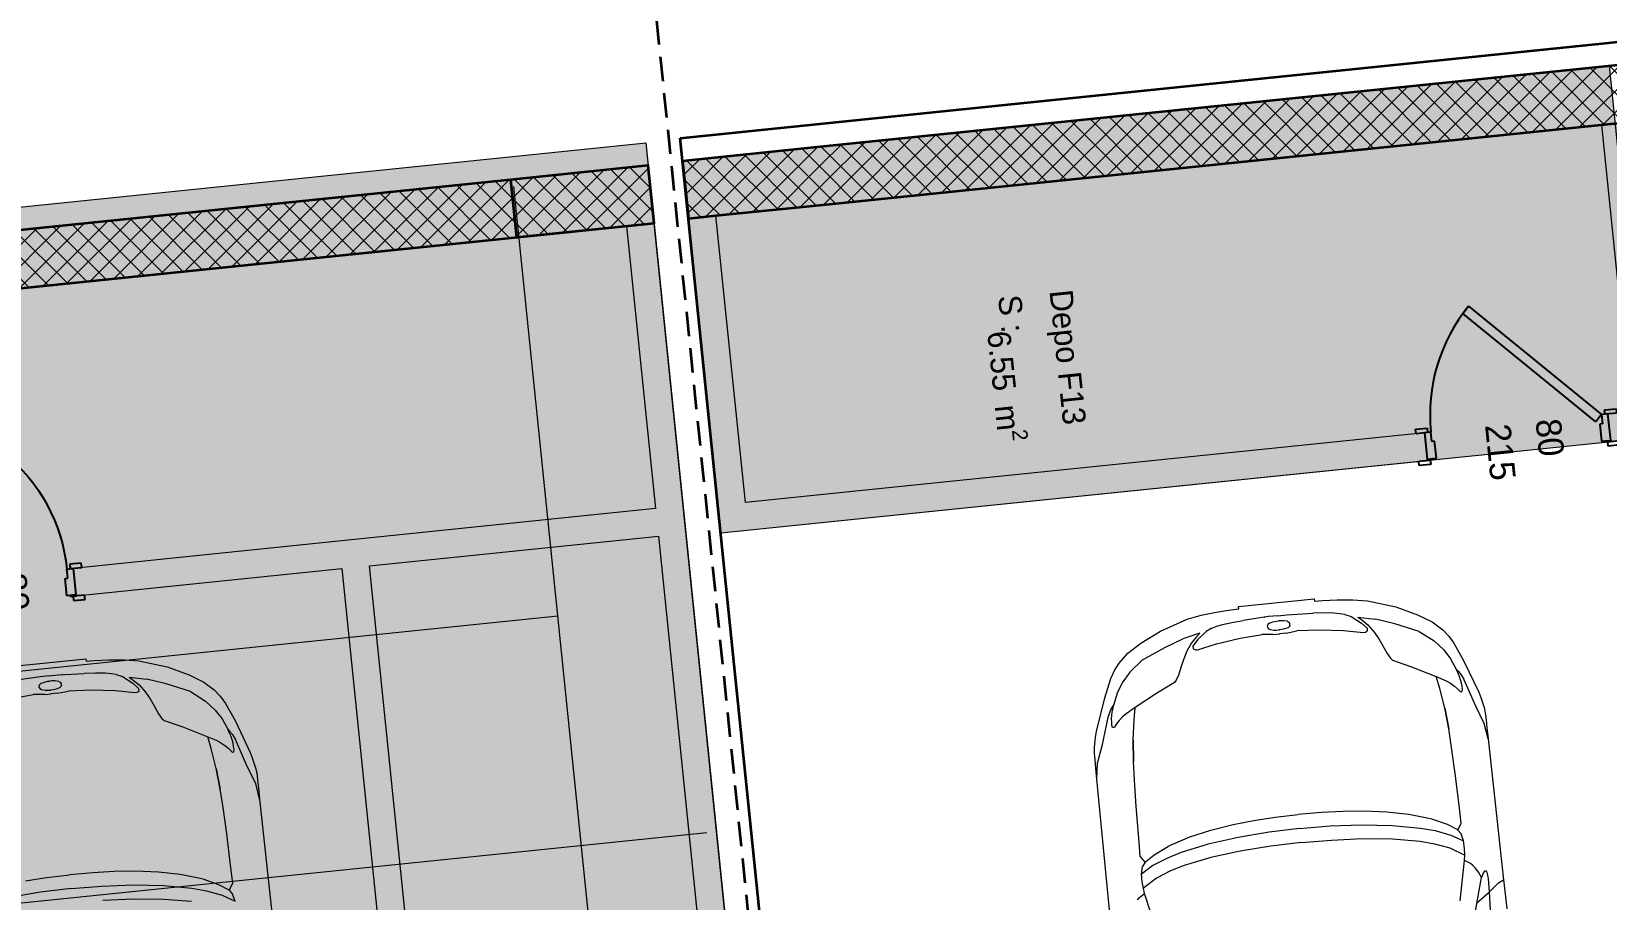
# Model space of a CAD drawing. Header units: millimetres. Extents: x 635850 to 824661, y -5878409 to -5774454.
# Drawn here: x 700891 to 707722, y -5793516 to -5789754 of the extents above; entities that cross this region are included whole.
import ezdxf
from ezdxf.enums import TextEntityAlignment as Align

# ---------------------------------------------------------------- set-up
doc = ezdxf.new("R2010")
doc.units = ezdxf.units.MM
doc.header["$MEASUREMENT"] = 0
doc.linetypes.add('Hidden Line', pattern=[158.75, 105.833333, -52.916667])
for name, color, linetype, lineweight, true_color in [('0_Pen_No__102', 7, 'Continuous', 13, 0xcccccc), ('0_Pen_No__62', 7, 'Continuous', 20, 0xaaaaaa), ('A - Ndertesa 1 - Veturat_Pen_No__102', 7, 'Continuous', 13, 0xcccccc), ('A - Ndertesa 2 - 2D Drafting_Pen_No__102', 7, 'Continuous', 13, 0xcccccc), ('A - Ndertesa 3 - Veturat_Pen_No__102', 7, 'Continuous', 13, 0xcccccc), ('A - Ndertesa 3 -Muret_Pen_No__102', 7, 'Continuous', 13, 0xcccccc), ('A - Ndertesa 3 -Muret_Pen_No__82', 7, 'Continuous', 20, 0xaaaaaa), ('A - Ndertesa 4 - Veturat_Pen_No__102', 7, 'Continuous', 13, 0xcccccc), ('A - Ndertesa 6 - Muret_Pen_No__102', 7, 'Continuous', 13, 0xcccccc), ('A - Ndertesa 6 - Muret_Pen_No__82', 7, 'Continuous', 20, 0xaaaaaa), ('A - Ndertesa 6 - Zonat Bodrum_Pen_No__94', 7, 'Continuous', 13, 0xe4ad2c), ('A - Ndertesa 6 -Veturat_Pen_No__102', 7, 'Continuous', 13, 0xcccccc), ('ARCHICAD Door Markers_Pen_No__112', 7, 'Continuous', 13, 0xd5aaaa)]:
    doc.layers.add(name, color=color, linetype=linetype, lineweight=lineweight, true_color=true_color)
for name, color, linetype in [('A - Ndertesa 3 -Muret', 7, 'Continuous'), ('A - Ndertesa 6 - Muret', 7, 'Continuous'), ('A - Ndertesa 6 - Pllaka meskatit', 7, 'Continuous'), ('A - Ndertesa 6 - Zonat Bodrum', 7, 'Continuous'), ('A - Ndertesa 6- Shtyllat', 7, 'Continuous'), ('A-Ndertesa 3-Shyllat ndihmese', 7, 'Continuous'), ('ARCHICAD Door Markers', 7, 'Continuous'), ('ARCHICAD Doors', 7, 'Continuous')]:
    doc.layers.add(name, color=color, linetype=linetype)
for name, color, linetype, lineweight in [('A - Ndertesa 3 -Muret_Pen_No__101', 252, 'Continuous', 13), ('A - Ndertesa 3 -Muret_Pen_No__22', 8, 'Continuous', 35), ('A - Ndertesa 6 - Muret_Pen_No__101', 252, 'Continuous', 13), ('A - Ndertesa 6 - Muret_Pen_No__22', 8, 'Continuous', 35), ('A - Ndertesa 6 - Pllaka meskatit_Pen_No__22', 8, 'Continuous', 35), ('A - Ndertesa 6- Shtyllat_Pen_No__101', 252, 'Continuous', 13), ('A - Ndertesa 6- Shtyllat_Pen_No__22', 8, 'Continuous', 35), ('A-Ndertesa 3-Fill Bodrumi_Pen_No__121', 255, 'Continuous', 0), ('A-Ndertesa 3-Fill Bodrumi_Pen_No__2', 8, 'Continuous', 15), ('A-Ndertesa 3-Shyllat ndihmese_Pen_No__101', 252, 'Continuous', 13), ('A-Ndertesa 3-Shyllat ndihmese_Pen_No__22', 8, 'Continuous', 35), ('ARCHICAD Doors_Pen_No__101', 252, 'Continuous', 13), ('ARCHICAD Doors_Pen_No__42', 8, 'Continuous', 25), ('ARCHICAD Zone Stamps_Pen_No__101', 252, 'Continuous', 13), ('Drawing & Figure_Pen_No__6', 5, 'Continuous', 35)]:
    doc.layers.add(name, color=color, linetype=linetype, lineweight=lineweight)
doc.styles.add('GENERATED_STYLE_1', font='GOTHIC.TTF')
pattern_1 = [(45, (664183.82, -5827429.525), (-45.96194, 45.96194), []), (135, (664183.82, -5827429.525), (45.96194, 45.96194), [])]

# ---------------------------------------------------------------- blocks, each defined once
blk = doc.blocks.new('Wall_8', base_point=(704153.7, -5796068))
at = {"layer": 'A - Ndertesa 3 -Muret_Pen_No__102', "linetype": 'Continuous', "lineweight": 0, "true_color": 0xcccccc}
blk.add_hatch(color=254, dxfattribs=at).paths.add_polyline_path([(704153.7, -5796068), (703591.1, -5790584.7), (703471.8, -5790597), (704034.3, -5796080.3)])
at = {"layer": 'A - Ndertesa 3 -Muret_Pen_No__101', "color": 252, "linetype": 'Continuous', "lineweight": 13, "flags": 128}
for points in [[(703591.1, -5790584.7), (703471.8, -5790597)], [(703471.8, -5790597), (703597.4, -5791821.3)], [(704153.7, -5796068), (703591.1, -5790584.7)], [(703609.6, -5791940.7), (704034.3, -5796080.3)]]:
    blk.add_lwpolyline(points, dxfattribs=at)
blk = doc.blocks.new('Depo F13__1', base_point=(705239.3, -5791190.9))
at = {"layer": 'A - Ndertesa 6 - Zonat Bodrum_Pen_No__94', "linetype": 'Continuous', "lineweight": 0, "true_color": 0xffffff}
blk.add_hatch(color=7, dxfattribs=at).paths.add_polyline_path([(703714.5, -5790315.4), (703880, -5791926.9), (707899.4, -5791514.2), (707734, -5789902.7)])
at = {"layer": 'ARCHICAD Zone Stamps_Pen_No__101', "color": 252, "lineweight": 13, "insert": (705164.2, -5791043.5), "char_height": 100, "attachment_point": 1, "rotation": 275.86225, "style": 'GENERATED_STYLE_1'}
blk.add_mtext('\\A1;{\\pql;\\pt0,5050;\\fCentury Gothic|b0|i0|c0|p34;6.55\\fCentury Gothic|b0|i0|c0|p34;\\A1{\\H.66x;\\S^  ;}\\fCentury Gothic|b0|i0|c0|p34; m\\fCentury Gothic|b0|i0|c0|p34;\\A1{\\H.66x;\\S2^  ;}}', dxfattribs=at)
at = {"layer": 'ARCHICAD Zone Stamps_Pen_No__101', "color": 252, "lineweight": 13, "style": 'GENERATED_STYLE_1'}
for tag, p in [('calculatedAreaCode', (705182.1, -5790890.6)), ('ROOM_NAME', (705405.2, -5790867.7)), ('DUMMY_849', (705475, -5791510))]:
    blk.add_attdef(tag, text='', height=100, rotation=275.86225, dxfattribs=at).set_placement(p, align=Align.TOP_LEFT)
blk = doc.blocks.new('Slab_3', base_point=(703704.3, -5790215.9))
at = {"layer": 'A - Ndertesa 6 - Pllaka meskatit_Pen_No__22', "color": 8, "linetype": 'Continuous', "lineweight": 35, "flags": 128}
blk.add_lwpolyline([(703704.3, -5790215.9), (739063.3, -5786585.5), (739063.1, -5784103.9), (741098.5, -5781712.3), (750316.6, -5780623.6), (750320.1, -5821668.9), (726661.7, -5822732.9), (707158.2, -5823855.1)], close=True, dxfattribs=at)
blk = doc.blocks.new('Door 25_4')
at = {"layer": 'ARCHICAD Doors_Pen_No__101', "color": 252, "linetype": 'Continuous', "lineweight": 13}
for p, q in [((-400, 0), (-437, 0)), ((-400, 0), (-437, 0)), ((-400, 0), (-400, -115)), ((-400, 0), (-400, -115)), ((400, 0), (400, -115)), ((400, 0), (400, -115)), ((400, 0), (437, 0)), ((400, 0), (437, 0)), ((-400, -120), (-437, -120)), ((-400, -120), (-437, -120)), ((-400, -115), (-400, -120)), ((-400, -115), (-400, -120)), ((400, -115), (400, -120)), ((400, -115), (400, -120)), ((400, -120), (437, -120)), ((400, -120), (437, -120))]:
    blk.add_line(p, q, dxfattribs=at)
at = {"layer": 'ARCHICAD Doors_Pen_No__42', "color": 8, "linetype": 'Continuous', "lineweight": 25}
for p, q in [((-182.4, 497.8), (-154.1, 526.1)), ((343.7, -28.3), (-182.4, 497.8)), ((-154.1, 526.1), (372, 0)), ((-437, 0), (-437, 19)), ((-437, 19), (-387, 19)), ((-387, 0), (-437, 0)), ((-372, 0), (-400, 0)), ((-400, 0), (-400, -115)), ((-387, 19), (-387, 0)), ((-372, -40), (-372, 0)), ((372, 0), (343.7, -28.3)), ((400, 0), (372, 0)), ((372, 0), (372, -40)), ((387, 19), (437, 19)), ((387, 0), (387, 19)), ((437, 0), (387, 0)), ((400, -115), (400, 0)), ((437, 19), (437, 0)), ((-360, -40), (-372, -40)), ((-360, -115), (-360, -40)), ((372, -40), (360, -40)), ((360, -40), (360, -115)), ((-437, -139), (-437, -120)), ((-437, -120), (-387, -120)), ((-400, -120), (-400, -115)), ((-400, -115), (-375, -115)), ((-400, -115), (-360, -115)), ((-375, -120), (-400, -120)), ((-387, -120), (-387, -139)), ((-375, -115), (-375, -120)), ((360, -115), (400, -115)), ((375, -120), (375, -115)), ((375, -115), (400, -115)), ((400, -120), (375, -120)), ((387, -120), (437, -120)), ((387, -139), (387, -120)), ((400, -115), (400, -120)), ((437, -120), (437, -139)), ((-387, -139), (-437, -139)), ((437, -139), (387, -139))]:
    blk.add_line(p, q, dxfattribs=at)
blk.add_arc((372, 0), 744, 135, 180, dxfattribs=at)
blk = doc.blocks.new('D Marker 25_13')
at = {"layer": 'ARCHICAD Door Markers_Pen_No__112', "color": 9, "lineweight": 13, "true_color": 0xd5aaaa, "char_height": 110, "attachment_point": 7, "rotation": 90, "style": 'GENERATED_STYLE_1'}
for s, insert in [('\\A1;{\\pql;\\pt0;\\fCentury Gothic|b0|i0|c0|p34;215\\fCentury Gothic|b0|i0|c0|p34;\\A1{\\H.66x;\\S^  ;}\\fCentury Gothic|b0|i0|c0|p34;\\fCentury Gothic|b0|i0|c0|p34;}', (167.8, -125.9)), ('\\A1;{\\pql;\\pt0;\\fCentury Gothic|b0|i0|c0|p34;80\\fCentury Gothic|b0|i0|c0|p34;\\A1{\\H.66x;\\S^  ;}\\fCentury Gothic|b0|i0|c0|p34;\\fCentury Gothic|b0|i0|c0|p34;}', (-52.2, -125.9))]:
    blk.add_mtext(s, dxfattribs=dict(at, insert=insert))
blk = doc.blocks.new('Wall_93', base_point=(703729, -5791928.5))
at = {"layer": 'A - Ndertesa 3 -Muret_Pen_No__102', "linetype": 'Continuous', "lineweight": 0, "true_color": 0xcccccc}
blk.add_hatch(color=254, dxfattribs=at).paths.add_polyline_path([(701072.1, -5792080.4), (701084.3, -5792199.8), (703609.6, -5791940.7), (703597.4, -5791821.3)])
at = {"layer": 'A - Ndertesa 3 -Muret_Pen_No__101', "color": 252, "linetype": 'Continuous', "lineweight": 13}
for p, q in [((701072.1, -5792080.4), (701108.9, -5792076.6)), ((701072.1, -5792080.4), (701083.8, -5792194.8)), ((701083.8, -5792194.8), (701084.3, -5792199.8)), ((701084.3, -5792199.8), (701121.1, -5792196))]:
    blk.add_line(p, q, dxfattribs=at)
at = {"layer": 'A - Ndertesa 3 -Muret_Pen_No__101', "color": 252, "linetype": 'Continuous', "lineweight": 13, "flags": 128}
for points in [[(703597.4, -5791821.3), (701072.1, -5792080.4)], [(702356.2, -5792069.3), (703609.6, -5791940.7)], [(701084.3, -5792199.8), (702236.8, -5792081.5)]]:
    blk.add_lwpolyline(points, dxfattribs=at)
at = {"layer": 'ARCHICAD Door Markers', "color": 161, "lineweight": 25, "true_color": 0x40a5ff, "rotation": 185.8572970547421}
blk.add_blockref('D Marker 25_13', (700686.4, -5792240.6), dxfattribs=at)
at = {"layer": 'ARCHICAD Doors', "color": 7, "linetype": 'Continuous', "lineweight": 13, "xscale": -1, "zscale": 1000, "rotation": 5.857297054742189}
blk.add_blockref('Door 25_4', (700674.2, -5792121.2), dxfattribs=at)
blk = doc.blocks.new('Wall_94', base_point=(675710.8, -5793192.6))
at = {"layer": 'A - Ndertesa 3 -Muret_Pen_No__82', "linetype": 'Continuous', "lineweight": 20, "true_color": 0xaaaaaa}
h = blk.add_hatch(dxfattribs=at)
h.set_pattern_fill('Concrete_Block', color=253, style=0, pattern_type=2)
h.set_pattern_definition(pattern_1)
h.paths.add_polyline_path([(676332.5, -5793380.2), (675736.4, -5793441.3), (675736.4, -5793441.3), (703591, -5790583.8), (703565.5, -5790335.1), (703565.1, -5790335.1), (703590.7, -5790583.8), (702993.8, -5790645.1), (702968.3, -5790396.4), (696611.5, -5791048.5), (696637, -5791297.2), (696040.1, -5791358.4), (696014.6, -5791109.7), (689889.1, -5791738.1), (689914.6, -5791986.8), (689317.8, -5792048), (689292.2, -5791799.4), (683570.4, -5792386.3), (683595.9, -5792635), (682999, -5792696.3), (682973.5, -5792447.6), (676306.9, -5793131.5)])
at = {"layer": 'A - Ndertesa 3 -Muret_Pen_No__22', "color": 8, "linetype": 'Continuous', "lineweight": 35, "flags": 128}
for points in [[(703591, -5790583.8), (703565.5, -5790335.1)], [(702968.3, -5790396.4), (696611.5, -5791048.5)], [(675736.4, -5793441.3), (703591, -5790583.8)]]:
    blk.add_lwpolyline(points, dxfattribs=at)
blk = doc.blocks.new('Wall_106', base_point=(702661.5, -5796221.1))
at = {"layer": 'A - Ndertesa 3 -Muret_Pen_No__102', "linetype": 'Continuous', "lineweight": 0, "true_color": 0xcccccc}
blk.add_hatch(color=254, dxfattribs=at).paths.add_polyline_path([(702356.2, -5792069.3), (702236.8, -5792081.5), (702539, -5795027.4), (702658.4, -5795015.1)])
at = {"layer": 'A - Ndertesa 3 -Muret_Pen_No__101', "color": 252, "linetype": 'Continuous', "lineweight": 13, "flags": 128}
for points in [[(702236.8, -5792081.5), (702539, -5795027.4)], [(702658.4, -5795015.1), (702356.2, -5792069.3)]]:
    blk.add_lwpolyline(points, dxfattribs=at)
blk = doc.blocks.new('Wall_195', base_point=(703714.5, -5790315.4))
at = {"layer": 'A - Ndertesa 6 - Muret_Pen_No__82', "linetype": 'Continuous', "lineweight": 20, "true_color": 0xaaaaaa}
h = blk.add_hatch(dxfattribs=at)
h.set_pattern_fill('Concrete_Block', color=253, style=0, pattern_type=2)
h.set_pattern_definition(pattern_1)
h.paths.add_polyline_path([(704311.4, -5790254.1), (704336.9, -5790502.8), (710833.6, -5789835.8), (710808.1, -5789587.1)])
at = {"layer": 'A - Ndertesa 6 - Muret_Pen_No__22', "color": 8, "linetype": 'Continuous', "lineweight": 35, "flags": 128}
for points in [[(710808.1, -5789587.1), (704311.4, -5790254.1)], [(704336.9, -5790502.8), (710833.6, -5789835.8)]]:
    blk.add_lwpolyline(points, dxfattribs=at)
blk = doc.blocks.new('Wall_200', base_point=(739413.5, -5788278.6))
at = {"layer": 'A - Ndertesa 6 - Muret_Pen_No__102', "linetype": 'Continuous', "lineweight": 0, "true_color": 0xcccccc}
for points in [[(703987.1, -5791795.3), (703999.4, -5791914.7), (706944.5, -5791612.3), (706932.2, -5791492.9)], [(703987.1, -5791795.3), (703867.7, -5791807.6), (703880, -5791926.9)], [(703987.1, -5791795.3), (703880, -5791926.9), (703999.4, -5791914.7)]]:
    blk.add_hatch(color=254, dxfattribs=at).paths.add_polyline_path(points)
at = {"layer": 'A - Ndertesa 6 - Muret_Pen_No__101', "color": 252, "linetype": 'Continuous', "lineweight": 13}
for p, q in [((706932.2, -5791492.9), (706895.4, -5791496.7)), ((706932.2, -5791492.9), (706944, -5791607.3)), ((706944.5, -5791612.3), (706907.7, -5791616.1)), ((706944, -5791607.3), (706944.5, -5791612.3))]:
    blk.add_line(p, q, dxfattribs=at)
at = {"layer": 'A - Ndertesa 6 - Muret_Pen_No__101', "color": 252, "linetype": 'Continuous', "lineweight": 13, "flags": 128}
for points in [[(706932.2, -5791492.9), (703987.1, -5791795.3)], [(703880, -5791926.9), (706944.5, -5791612.3)], [(703880, -5791926.9), (703867.7, -5791807.6)]]:
    blk.add_lwpolyline(points, dxfattribs=at)
at = {"layer": 'ARCHICAD Door Markers', "color": 161, "lineweight": 25, "true_color": 0x40a5ff, "rotation": 185.8622535954199}
blk.add_blockref('D Marker 25_13', (707342.4, -5791571.4), dxfattribs=at)
at = {"layer": 'ARCHICAD Doors', "color": 7, "linetype": 'Continuous', "lineweight": 13, "zscale": 1000, "rotation": 5.862253595419949}
blk.add_blockref('Door 25_4', (707330.1, -5791452.1), dxfattribs=at)
blk = doc.blocks.new('Wall_210', base_point=(707839.8, -5791520.4))
at = {"layer": 'A - Ndertesa 6 - Muret_Pen_No__102', "linetype": 'Continuous', "lineweight": 0, "true_color": 0xcccccc}
blk.add_hatch(color=254, dxfattribs=at).paths.add_polyline_path([(707946.9, -5791388.7), (707819.2, -5790145.3), (707699.8, -5790157.5), (707827.5, -5791401)])
at = {"layer": 'A - Ndertesa 6 - Muret_Pen_No__101', "color": 252, "linetype": 'Continuous', "lineweight": 13, "flags": 128}
for points in [[(707819.2, -5790145.3), (707699.8, -5790157.5)], [(707699.8, -5790157.5), (707827.5, -5791401)], [(707946.9, -5791388.7), (707819.2, -5790145.3)]]:
    blk.add_lwpolyline(points, dxfattribs=at)
blk = doc.blocks.new('Wall_211', base_point=(703880, -5791926.9))
at = {"layer": 'A - Ndertesa 6 - Muret_Pen_No__102', "linetype": 'Continuous', "lineweight": 0, "true_color": 0xcccccc}
blk.add_hatch(color=254, dxfattribs=at).paths.add_polyline_path([(703740.1, -5790564.1), (703867.7, -5791807.6), (703987.1, -5791795.3), (703859.4, -5790551.8)])
at = {"layer": 'A - Ndertesa 6 - Muret_Pen_No__101', "color": 252, "linetype": 'Continuous', "lineweight": 13, "flags": 128}
for points in [[(703740.1, -5790564.1), (703867.7, -5791807.6)], [(703987.1, -5791795.3), (703859.4, -5790551.8)]]:
    blk.add_lwpolyline(points, dxfattribs=at)
blk = doc.blocks.new('Column_138', base_point=(703279.5, -5790490.1))
at = {"layer": 'A-Ndertesa 3-Shyllat ndihmese_Pen_No__101', "linetype": 'Continuous', "lineweight": 13}
h = blk.add_hatch(dxfattribs=at)
h.set_pattern_fill('Concrete_Block', color=252, style=0, pattern_type=2)
h.set_pattern_definition(pattern_1)
h.paths.add_polyline_path([(702993.8, -5790645.1), (703590.7, -5790583.8), (703565.1, -5790335.1), (702968.3, -5790396.4)])
at = {"layer": 'A-Ndertesa 3-Shyllat ndihmese_Pen_No__22', "color": 8, "linetype": 'Continuous', "lineweight": 35, "flags": 128}
blk.add_lwpolyline([(702993.8, -5790645.1), (703590.7, -5790583.8), (703565.1, -5790335.1), (702968.3, -5790396.4)], close=True, dxfattribs=at)
blk = doc.blocks.new('Column_254', base_point=(704025.7, -5790409.1))
at = {"layer": 'A - Ndertesa 6- Shtyllat_Pen_No__101', "linetype": 'Continuous', "lineweight": 13}
h = blk.add_hatch(dxfattribs=at)
h.set_pattern_fill('Concrete_Block', color=252, style=0, pattern_type=2)
h.set_pattern_definition(pattern_1)
h.paths.add_polyline_path([(704311.4, -5790254.1), (703714.5, -5790315.4), (703859.4, -5790551.8), (704336.9, -5790502.8)])
h = blk.add_hatch(dxfattribs=at)
h.set_pattern_fill('Concrete_Block', color=252, style=0, pattern_type=2)
h.set_pattern_definition(pattern_1)
h.paths.add_polyline_path([(703714.5, -5790315.4), (703740.1, -5790564.1), (703859.4, -5790551.8)])
at = {"layer": 'A - Ndertesa 6- Shtyllat_Pen_No__22', "color": 8, "linetype": 'Continuous', "lineweight": 35, "flags": 128}
for points in [[(704311.4, -5790254.1), (703714.5, -5790315.4)], [(703714.5, -5790315.4), (703740.1, -5790564.1), (703859.4, -5790551.8)], [(703859.4, -5790551.8), (704336.9, -5790502.8)]]:
    blk.add_lwpolyline(points, dxfattribs=at)
blk = doc.blocks.new('Car 05 25')
at = {"layer": 'A - Ndertesa 1 - Veturat_Pen_No__102', "color": 254, "linetype": 'Continuous', "lineweight": 13, "true_color": 0xcccccc}
for p, q in [((2808, 852.6), (2876.9, 843.3)), ((2876.9, 843.3), (2954.2, 813.7)), ((2904.1, 832.9), (2905.1, 832.8)), ((2954.2, 813.7), (3075.8, 774.7)), ((3022.5, 758.3), (3023.7, 762.5)), ((3024.5, 753.7), (3022.5, 758.3)), ((3023.7, 762.5), (3034.6, 765.1)), ((3037.9, 743.5), (3024.5, 753.7)), ((3034.6, 765.1), (3046.9, 763.8)), ((3046.9, 763.8), (3060.9, 762.9)), ((3060.9, 762.9), (3089.9, 757.4)), ((3100.5, 763.1), (3075.8, 774.7)), ((3089.9, 757.4), (3108.4, 751.4)), ((3114.1, 753.3), (3100.5, 763.1)), ((3108.4, 751.4), (3122.9, 746.4)), ((3122.9, 746.4), (3114.1, 753.3)), ((2410.1, 649.1), (2378.9, 702)), ((2378.9, 702), (2410.6, 694.2)), ((2410.6, 694.2), (2410.6, 694.2)), ((2428.7, 681.7), (2410.6, 694.2)), ((2428.7, 681.7), (2457.3, 700)), ((2457.3, 700), (2535.5, 698)), ((2535.4, 698), (2673.2, 695.5)), ((2535.5, 698), (2535.5, 698)), ((2673.2, 695.5), (2787.2, 691.5)), ((2787.2, 691.5), (2868.4, 687.2)), ((2868.4, 687.2), (2959.7, 679)), ((2959.7, 679), (2868.4, 687.2)), ((3050.6, 730.7), (3037.9, 743.5)), ((3064.5, 714.6), (3050.6, 730.7)), ((3077, 697.8), (3064.5, 714.6)), ((3100, 656.6), (3077, 697.8)), ((3170.1, 726.6), (3122.9, 746.4)), ((3211.7, 701), (3170.1, 726.6)), ((3254.3, 663.2), (3211.7, 701)), ((2436, 583.2), (2410.1, 649.1)), ((2428.8, 681.7), (2428.7, 681.7)), ((2428.8, 681.7), (2456.7, 639.8)), ((2456.7, 639.8), (2487.2, 574.3)), ((2959.7, 679), (3047.2, 666.2)), ((3047.2, 666.2), (3100, 656.6)), ((3152.9, 553.9), (3100, 656.6)), ((3301.9, 602.8), (3254.3, 663.2)), ((2453.6, 521.6), (2436, 583.2)), ((2487.2, 574.3), (2491.8, 562)), ((2491.8, 562), (2517.9, 477)), ((3189.6, 475.6), (3152.9, 553.9)), ((3301.9, 602.8), (3346, 501.4)), ((2419.3, 395.7), (2397.3, 514.3)), ((2477.6, 401.1), (2453.6, 521.6)), ((3346, 501.4), (3374.3, 419.6)), ((2517.9, 477), (2537.5, 384.1)), ((3199.4, 466.8), (3189.6, 475.6)), ((3220.7, 454.4), (3199.4, 466.8)), ((3256.1, 439.2), (3220.7, 454.4)), ((3288.4, 425.1), (3256.1, 439.2)), ((3319.4, 408.4), (3288.4, 425.1)), ((3391.1, 344.2), (3374.3, 419.6)), ((2433.7, 266.1), (2419.3, 395.7)), ((2493.9, 269.1), (2477.6, 401.1)), ((2537.5, 384.1), (2551.5, 285.6)), ((3353.5, 384.3), (3319.4, 408.4)), ((3321.2, 370.5), (3321, 362.1)), ((3321, 362.1), (3338.3, 276.9)), ((3324.7, 377.3), (3321.2, 370.5)), ((3328.3, 379.6), (3324.7, 377.3)), ((3338.5, 379.5), (3328.3, 379.6)), ((3363.6, 357.8), (3338.5, 379.5)), ((3377.2, 360), (3353.5, 384.3)), ((3396.7, 315.8), (3363.6, 357.8)), ((3391.1, 344.2), (3377.2, 360)), ((2551.5, 285.6), (2559.7, 193.7)), ((3338.3, 276.9), (3351.9, 172.7)), ((3408.1, 289.4), (3396.7, 315.8)), ((3408.1, 289.4), (3413.8, 267.3)), ((2441.6, 132), (2433.7, 266.1)), ((2503.1, 133.2), (2493.9, 269.1)), ((3413.8, 267.3), (3418.5, 242.9)), ((3418.5, 242.9), (3424, 200.7)), ((2559.7, 193.7), (2564.4, 101.2)), ((3351.9, 172.7), (3358.3, 75.9)), ((3424, 200.7), (3427.7, 152)), ((3432.4, 40), (3427.7, 152)), ((2506, 0), (2503.1, 133.2)), ((2564.4, 101.2), (2566, 0)), ((3354, 27.9), (3358.3, 75.9)), ((2564.4, -101.2), (2566, 0)), ((3354, 27.9), (3354, -0.8)), ((3354, -27.9), (3354, 0.8)), ((3370.9, 11.7), (3370.3, -0.8)), ((3370.9, -11.7), (3370.3, 0.8)), ((3372.5, 23.7), (3370.9, 11.7)), ((3376.3, 39), (3372.5, 23.7)), ((3382, 46.6), (3376.3, 39)), ((3386.2, 48.4), (3382, 46.6)), ((3386.2, 48.4), (3394.3, 48.4)), ((3398.5, 46.6), (3394.3, 48.4)), ((3404.2, 39), (3398.5, 46.6)), ((3404.2, 39), (3408, 23.7)), ((3408, 23.7), (3409.8, 8.1)), ((3409.8, 8.1), (3409.8, 0)), ((3431.8, 57.4), (3431.8, 56.8)), ((3432, 0), (3432.4, 40)), ((3432, 0), (3432.4, -40)), ((2506, 0), (2503.1, -133.2)), ((3354, -27.9), (3358.3, -75.9)), ((3372.5, -23.7), (3370.9, -11.7)), ((3376.3, -39), (3372.5, -23.7)), ((3382, -46.6), (3376.3, -39)), ((3386.2, -48.4), (3382, -46.6)), ((3386.2, -48.4), (3394.3, -48.4)), ((3398.5, -46.6), (3394.3, -48.4)), ((3404.2, -39), (3398.5, -46.6)), ((3404.2, -39), (3408, -23.7)), ((3408, -23.7), (3409.8, -8.1)), ((3409.8, -8.1), (3409.8, 0)), ((3432.4, -40), (3427.7, -152)), ((3431.8, -57.4), (3431.8, -56.8)), ((2503.1, -133.2), (2493.9, -269.1)), ((2559.7, -193.7), (2564.4, -101.2)), ((3351.9, -172.7), (3358.3, -75.9))]:
    blk.add_line(p, q, dxfattribs=at)
at = {"layer": 'A - Ndertesa 1 - Veturat_Pen_No__102', "color": 254, "linetype": 'Continuous', "lineweight": 13, "true_color": 0xcccccc, "flags": 128}
blk.add_lwpolyline([(3489.5, -164.9), (3489.5, 164.9), (3479.4, 164.9), (3478.3, 199.9), (3474.5, 263.7), (3468.3, 330.9), (3457.5, 393.1), (3418.4, 512.7), (3374.5, 603.6), (3337.3, 663.4), (3298.6, 705.6), (3269.1, 728.3), (3235.9, 747.6), (3154.3, 782.6), (3013.6, 833.1), (2989.6, 839.6), (2945.2, 849.4), (2922.5, 852), (2891.4, 852.5), (2855.7, 852.6), (2808, 852.6), (2193.2, 856.5)], dxfattribs=at)
blk = doc.blocks.new('Car 05 25_3')
at = {"layer": 'A - Ndertesa 4 - Veturat_Pen_No__102', "color": 254, "linetype": 'Continuous', "lineweight": 13, "true_color": 0xcccccc}
for p, q in [((2166.8, 813.8), (2182.3, 834.1)), ((2182.3, 834.1), (2193.2, 856.5)), ((2808, 852.6), (2876.9, 843.3)), ((2876.9, 843.3), (2954.2, 813.7)), ((2904.1, 832.9), (2905.1, 832.8)), ((2000.4, 701.6), (2213.5, 763)), ((2068.7, 787.7), (2148, 790.5)), ((2106.5, 732.2), (2148, 790.5)), ((2148, 790.5), (2166.8, 813.8)), ((2148, 790.5), (2205.6, 792.2)), ((2205.6, 792.2), (2227.2, 791)), ((2226.6, 769.9), (2213.5, 763)), ((2213.5, 763), (2238.3, 752.2)), ((2234.4, 774), (2226.6, 769.9)), ((2227.2, 791), (2232.6, 790)), ((2232.6, 790), (2237.9, 787.3)), ((2238.5, 776.9), (2234.4, 774)), ((2240.8, 784), (2237.9, 787.3)), ((2238.3, 752.2), (2258.5, 739.7)), ((2238.5, 776.9), (2240.9, 780.5)), ((2240.9, 780.5), (2240.8, 784)), ((2954.2, 813.7), (3075.8, 774.7)), ((3022.5, 758.3), (3023.7, 762.5)), ((3024.5, 753.7), (3022.5, 758.3)), ((3023.7, 762.5), (3034.6, 765.1)), ((3037.9, 743.5), (3024.5, 753.7)), ((3034.6, 765.1), (3046.9, 763.8)), ((3046.9, 763.8), (3060.9, 762.9)), ((3060.9, 762.9), (3089.9, 757.4)), ((3100.5, 763.1), (3075.8, 774.7)), ((3089.9, 757.4), (3108.4, 751.4)), ((3114.1, 753.3), (3100.5, 763.1)), ((3108.4, 751.4), (3122.9, 746.4)), ((3122.9, 746.4), (3114.1, 753.3)), ((2122, 660), (2293.8, 697.7)), ((2258.5, 739.7), (2269, 731.1)), ((2269, 731.1), (2278.8, 722)), ((2278.8, 722), (2293.8, 697.7)), ((2293.8, 697.7), (2317.2, 700.7)), ((2293.8, 697.6), (2293.8, 697.7)), ((2317.2, 700.7), (2345.7, 702.7)), ((2355.1, 639.9), (2317.2, 700.7)), ((2345.7, 702.7), (2378.9, 702)), ((2410.1, 649.1), (2378.9, 702)), ((2378.9, 702), (2410.6, 694.2)), ((2410.6, 694.2), (2410.6, 694.2)), ((2428.7, 681.7), (2410.6, 694.2)), ((2428.7, 681.7), (2457.3, 700)), ((2457.3, 700), (2535.5, 698)), ((2535.4, 698), (2673.2, 695.5)), ((2535.5, 698), (2535.5, 698)), ((2673.2, 695.5), (2787.2, 691.5)), ((2787.2, 691.5), (2868.4, 687.2)), ((2868.4, 687.2), (2959.7, 679)), ((2959.7, 679), (2868.4, 687.2)), ((3050.6, 730.7), (3037.9, 743.5)), ((3064.5, 714.6), (3050.6, 730.7)), ((3077, 697.8), (3064.5, 714.6)), ((3100, 656.6), (3077, 697.8)), ((3170.1, 726.6), (3122.9, 746.4)), ((3211.7, 701), (3170.1, 726.6)), ((3254.3, 663.2), (3211.7, 701)), ((2379.8, 575.4), (2355.1, 639.9)), ((2436, 583.2), (2410.1, 649.1)), ((2428.8, 681.7), (2428.7, 681.7)), ((2428.8, 681.7), (2456.7, 639.8)), ((2456.7, 639.8), (2487.2, 574.3)), ((2959.7, 679), (3047.2, 666.2)), ((3047.2, 666.2), (3100, 656.6)), ((3152.9, 553.9), (3100, 656.6)), ((3301.9, 602.8), (3254.3, 663.2)), ((2397.3, 514.3), (2379.8, 575.4)), ((2453.6, 521.6), (2436, 583.2)), ((2487.2, 574.3), (2491.8, 562)), ((2491.8, 562), (2517.9, 477)), ((3189.6, 475.6), (3152.9, 553.9)), ((3301.9, 602.8), (3346, 501.4)), ((2419.3, 395.7), (2397.3, 514.3)), ((2477.6, 401.1), (2453.6, 521.6)), ((3346, 501.4), (3374.3, 419.6)), ((2517.9, 477), (2537.5, 384.1)), ((3199.4, 466.8), (3189.6, 475.6)), ((3220.7, 454.4), (3199.4, 466.8)), ((3256.1, 439.2), (3220.7, 454.4)), ((3288.4, 425.1), (3256.1, 439.2)), ((3319.4, 408.4), (3288.4, 425.1)), ((3391.1, 344.2), (3374.3, 419.6)), ((2433.7, 266.1), (2419.3, 395.7)), ((2493.9, 269.1), (2477.6, 401.1)), ((2537.5, 384.1), (2551.5, 285.6)), ((3353.5, 384.3), (3319.4, 408.4)), ((3321.2, 370.5), (3321, 362.1)), ((3321, 362.1), (3338.3, 276.9)), ((3324.7, 377.3), (3321.2, 370.5)), ((3328.3, 379.6), (3324.7, 377.3)), ((3338.5, 379.5), (3328.3, 379.6)), ((3363.6, 357.8), (3338.5, 379.5)), ((3377.2, 360), (3353.5, 384.3)), ((3396.7, 315.8), (3363.6, 357.8)), ((3391.1, 344.2), (3377.2, 360)), ((2551.5, 285.6), (2559.7, 193.7)), ((3338.3, 276.9), (3351.9, 172.7)), ((3408.1, 289.4), (3396.7, 315.8)), ((3408.1, 289.4), (3413.8, 267.3)), ((2441.6, 132), (2433.7, 266.1)), ((2503.1, 133.2), (2493.9, 269.1)), ((3413.8, 267.3), (3418.5, 242.9)), ((3418.5, 242.9), (3424, 200.7)), ((2559.7, 193.7), (2564.4, 101.2)), ((3351.9, 172.7), (3358.3, 75.9)), ((3424, 200.7), (3427.7, 152)), ((3432.4, 40), (3427.7, 152)), ((2444, 0), (2441.6, 132)), ((2506, 0), (2503.1, 133.2)), ((2564.4, 101.2), (2566, 0)), ((3354, 27.9), (3358.3, 75.9)), ((2444, 0), (2441.6, -132)), ((2564.4, -101.2), (2566, 0)), ((3354, 27.9), (3354, -0.8)), ((3354, -27.9), (3354, 0.8)), ((3370.9, 11.7), (3370.3, -0.8)), ((3370.9, -11.7), (3370.3, 0.8)), ((3372.5, 23.7), (3370.9, 11.7)), ((3376.3, 39), (3372.5, 23.7)), ((3382, 46.6), (3376.3, 39)), ((3386.2, 48.4), (3382, 46.6)), ((3386.2, 48.4), (3394.3, 48.4)), ((3398.5, 46.6), (3394.3, 48.4)), ((3404.2, 39), (3398.5, 46.6)), ((3404.2, 39), (3408, 23.7)), ((3408, 23.7), (3409.8, 8.1)), ((3409.8, 8.1), (3409.8, 0)), ((3431.8, 57.4), (3431.8, 56.8)), ((3432, 0), (3432.4, 40)), ((3432, 0), (3432.4, -40)), ((2506, 0), (2503.1, -133.2)), ((3354, -27.9), (3358.3, -75.9)), ((3372.5, -23.7), (3370.9, -11.7)), ((3376.3, -39), (3372.5, -23.7)), ((3382, -46.6), (3376.3, -39)), ((3386.2, -48.4), (3382, -46.6)), ((3386.2, -48.4), (3394.3, -48.4)), ((3398.5, -46.6), (3394.3, -48.4)), ((3404.2, -39), (3398.5, -46.6)), ((3404.2, -39), (3408, -23.7)), ((3408, -23.7), (3409.8, -8.1)), ((3409.8, -8.1), (3409.8, 0)), ((3432.4, -40), (3427.7, -152)), ((3431.8, -57.4), (3431.8, -56.8)), ((2441.6, -132), (2433.7, -266.1)), ((2503.1, -133.2), (2493.9, -269.1)), ((2559.7, -193.7), (2564.4, -101.2)), ((3351.9, -172.7), (3358.3, -75.9)), ((2551.5, -285.6), (2559.7, -193.7)), ((3338.3, -276.9), (3351.9, -172.7)), ((3418.5, -242.9), (3424, -200.7)), ((3424, -200.7), (3427.7, -152)), ((2433.7, -266.1), (2419.3, -395.7)), ((2493.9, -269.1), (2477.6, -401.1)), ((3408.1, -289.4), (3413.8, -267.3)), ((3413.8, -267.3), (3418.5, -242.9)), ((2537.5, -384.1), (2551.5, -285.6)), ((3321, -362.1), (3338.3, -276.9)), ((3396.7, -315.8), (3363.6, -357.8)), ((3408.1, -289.4), (3396.7, -315.8)), ((2419.3, -395.7), (2397.3, -514.3)), ((2477.6, -401.1), (2453.6, -521.6)), ((2517.9, -477), (2537.5, -384.1)), ((3319.4, -408.4), (3288.4, -425.1)), ((3353.5, -384.3), (3319.4, -408.4)), ((3321.2, -370.5), (3321, -362.1)), ((3324.7, -377.3), (3321.2, -370.5)), ((3328.3, -379.6), (3324.7, -377.3)), ((3338.5, -379.5), (3328.3, -379.6)), ((3363.6, -357.8), (3338.5, -379.5)), ((3377.2, -360), (3353.5, -384.3)), ((3391.1, -344.2), (3374.3, -419.6)), ((3391.1, -344.2), (3377.2, -360)), ((2491.8, -562), (2517.9, -477)), ((3189.6, -475.6), (3152.9, -553.9)), ((3199.4, -466.8), (3189.6, -475.6)), ((3220.7, -454.4), (3199.4, -466.8)), ((3256.1, -439.2), (3220.7, -454.4)), ((3288.4, -425.1), (3256.1, -439.2)), ((3346, -501.4), (3374.3, -419.6)), ((2397.3, -514.3), (2379.8, -575.4)), ((2453.6, -521.6), (2436, -583.2)), ((3301.9, -602.8), (3346, -501.4)), ((2379.8, -575.4), (2355.1, -639.9)), ((2436, -583.2), (2410.1, -649.1)), ((2456.7, -639.8), (2487.2, -574.3)), ((2487.2, -574.3), (2491.8, -562)), ((3152.9, -553.9), (3100, -656.6)), ((3301.9, -602.8), (3254.3, -663.2)), ((2122, -660), (2293.8, -697.7)), ((2355.1, -639.9), (2317.2, -700.7)), ((2410.1, -649.1), (2378.9, -702)), ((2428.7, -681.7), (2410.6, -694.2)), ((2428.8, -681.7), (2428.7, -681.7)), ((2428.7, -681.7), (2457.3, -700)), ((2428.8, -681.7), (2456.7, -639.8)), ((2868.4, -687.2), (2959.7, -679)), ((2959.7, -679), (2868.4, -687.2)), ((2959.7, -679), (3047.2, -666.2)), ((3047.2, -666.2), (3100, -656.6)), ((3100, -656.6), (3077, -697.8)), ((3254.3, -663.2), (3211.7, -701)), ((2269, -731.1), (2278.8, -722)), ((2278.8, -722), (2293.8, -697.7)), ((2293.8, -697.6), (2293.8, -697.7)), ((2293.8, -697.7), (2317.2, -700.7)), ((2317.2, -700.7), (2345.7, -702.7)), ((2345.7, -702.7), (2378.9, -702)), ((2378.9, -702), (2410.6, -694.2)), ((2410.6, -694.2), (2410.6, -694.2)), ((2457.3, -700), (2535.5, -698)), ((2535.4, -698), (2673.2, -695.5)), ((2535.5, -698), (2535.5, -698)), ((2673.2, -695.5), (2787.2, -691.5)), ((2787.2, -691.5), (2868.4, -687.2)), ((3037.9, -743.5), (3024.5, -753.7)), ((3050.6, -730.7), (3037.9, -743.5)), ((3064.5, -714.6), (3050.6, -730.7)), ((3077, -697.8), (3064.5, -714.6)), ((3108.4, -751.4), (3122.9, -746.4)), ((3122.9, -746.4), (3114.1, -753.3)), ((3170.1, -726.6), (3122.9, -746.4)), ((3211.7, -701), (3170.1, -726.6)), ((2876.9, -843.3), (2954.2, -813.7)), ((2954.2, -813.7), (3075.8, -774.7)), ((3024.5, -753.7), (3022.5, -758.3)), ((3022.5, -758.3), (3023.7, -762.5)), ((3023.7, -762.5), (3034.6, -765.1)), ((3034.6, -765.1), (3046.9, -763.8)), ((3046.9, -763.8), (3060.9, -762.9)), ((3060.9, -762.9), (3089.9, -757.4)), ((3100.5, -763.1), (3075.8, -774.7)), ((3089.9, -757.4), (3108.4, -751.4)), ((3114.1, -753.3), (3100.5, -763.1)), ((2808, -852.6), (2876.9, -843.3))]:
    blk.add_line(p, q, dxfattribs=at)
at = {"layer": 'A - Ndertesa 4 - Veturat_Pen_No__102', "color": 254, "linetype": 'Continuous', "lineweight": 13, "true_color": 0xcccccc, "flags": 128}
blk.add_lwpolyline([(2193.2, -856.5), (2808, -852.6), (2855.7, -852.6), (2891.4, -852.5), (2922.5, -852), (2945.2, -849.4), (2989.6, -839.6), (3013.6, -833.1), (3154.3, -782.6), (3235.9, -747.6), (3269.1, -728.3), (3298.6, -705.6), (3337.3, -663.4), (3374.5, -603.6), (3418.4, -512.7), (3457.5, -393.1), (3468.3, -330.9), (3474.5, -263.7), (3478.3, -199.9), (3479.4, -164.9), (3489.5, -164.9), (3489.5, 164.9), (3479.4, 164.9), (3478.3, 199.9), (3474.5, 263.7), (3468.3, 330.9), (3457.5, 393.1), (3418.4, 512.7), (3374.5, 603.6), (3337.3, 663.4), (3298.6, 705.6), (3269.1, 728.3), (3235.9, 747.6), (3154.3, 782.6), (3013.6, 833.1), (2989.6, 839.6), (2945.2, 849.4), (2922.5, 852), (2891.4, 852.5), (2855.7, 852.6), (2808, 852.6), (2193.2, 856.5), (2119.9, 857.4), (2067.9, 857.7)], dxfattribs=at)

msp = doc.modelspace()

# ---------------------------------------------------------------- hatches: boundary and pattern name
at = {"layer": 'A-Ndertesa 3-Fill Bodrumi_Pen_No__121', "linetype": 'Continuous', "lineweight": 0, "true_color": 0x3f3f3f}
msp.add_hatch(color=250, dxfattribs=at).paths.add_polyline_path([(703555.3, -5790235.6), (707005.6, -5823868.4), (679022.7, -5825475.9), (675700.6, -5793093.2)])

# ---------------------------------------------------------------- linework, layer by layer
at = {"layer": '0_Pen_No__102', "color": 254, "linetype": 'Continuous', "lineweight": 13, "true_color": 0xcccccc, "flags": 128}
msp.add_lwpolyline([(706406.6, -5823802.6), (702982.6, -5790425.6)], dxfattribs=at)
at = {"layer": '0_Pen_No__62', "color": 253, "linetype": 'Continuous', "lineweight": 20, "true_color": 0xaaaaaa}
msp.add_lwpolyline([(707148, -5823755.5), (726657.2, -5822633), (750320.1, -5821568.8), (750316.6, -5780724.3), (741149.2, -5781807), (739163.1, -5784140.7), (739163.3, -5786675.7), (703714.5, -5790315.4)], close=True, dxfattribs=at)
at = {"layer": 'A - Ndertesa 2 - 2D Drafting_Pen_No__102', "color": 254, "linetype": 'Continuous', "lineweight": 13, "true_color": 0xcccccc, "flags": 128}
for points in [[(675320.4, -5795143.2), (703173.4, -5792285.9)], [(675422.5, -5796138), (703819.5, -5793224.9)]]:
    msp.add_lwpolyline(points, dxfattribs=at)
at = {"layer": 'A - Ndertesa 6 - Zonat Bodrum', "color": 7, "linetype": 'Continuous', "lineweight": 0, "true_color": 0xffffff, "flags": 128}
msp.add_lwpolyline([(703714.5, -5790315.4), (703880, -5791926.9), (707899.4, -5791514.2), (707734, -5789902.7)], close=True, dxfattribs=at)
at = {"layer": 'A-Ndertesa 3-Fill Bodrumi_Pen_No__2', "color": 8, "linetype": 'Continuous', "lineweight": 15, "flags": 128}
msp.add_lwpolyline([(703555.3, -5790235.6), (707005.6, -5823868.4), (679022.7, -5825475.9), (675700.6, -5793093.2)], close=True, dxfattribs=at)
at = {"layer": 'Drawing & Figure_Pen_No__6', "color": 5, "linetype": 'Hidden Line', "lineweight": 35, "flags": 128}
msp.add_lwpolyline([(703569, -5789389.5), (707249.5, -5825265.8)], dxfattribs=at)

# ---------------------------------------------------------------- block references
at = {"layer": 'A - Ndertesa 3 - Veturat_Pen_No__102', "color": 254, "linetype": 'Continuous', "lineweight": 13, "true_color": 0xcccccc, "xscale": -1, "zscale": 1000, "rotation": 275.8572970547422}
msp.add_blockref('Car 05 25', (701318.3, -5795960.8), dxfattribs=at)
at = {"layer": 'A - Ndertesa 3 -Muret', "color": 8, "lineweight": 35}
msp.add_blockref('Wall_94', (675710.8, -5793192.6), dxfattribs=at)
at = {"layer": 'A - Ndertesa 3 -Muret', "color": 252, "lineweight": 13}
for name, p in [('Wall_8', (704153.7, -5796068)), ('Wall_93', (703729, -5791928.5)), ('Wall_106', (702661.5, -5796221.1))]:
    msp.add_blockref(name, p, dxfattribs=at)
at = {"layer": 'A - Ndertesa 6 - Muret', "color": 8, "lineweight": 35}
msp.add_blockref('Wall_195', (703714.5, -5790315.4), dxfattribs=at)
at = {"layer": 'A - Ndertesa 6 - Muret', "color": 252, "lineweight": 13}
for name, p in [('Wall_200', (739413.5, -5788278.6)), ('Wall_210', (707839.8, -5791520.4)), ('Wall_211', (703880, -5791926.9))]:
    msp.add_blockref(name, p, dxfattribs=at)
at = {"layer": 'A - Ndertesa 6 - Pllaka meskatit', "color": 8, "linetype": 'Continuous', "lineweight": 35}
msp.add_blockref('Slab_3', (703704.3, -5790215.9), dxfattribs=at)
at = {"layer": 'A - Ndertesa 6 - Zonat Bodrum', "color": 252, "linetype": 'Continuous', "lineweight": 13}
msp.add_blockref('Depo F13__1', (705239.3, -5791190.9), dxfattribs=at).add_auto_attribs({'ROOM_NAME': 'Depo F13', 'calculatedAreaCode': 'S : '})
at = {"layer": 'A - Ndertesa 6 -Veturat_Pen_No__102', "color": 254, "linetype": 'Continuous', "lineweight": 13, "true_color": 0xcccccc, "xscale": -1, "zscale": 1000, "rotation": 275.8622535954199}
msp.add_blockref('Car 05 25_3', (706646.6, -5795700.1), dxfattribs=at)
at = {"layer": 'A - Ndertesa 6- Shtyllat', "color": 8, "lineweight": 35}
msp.add_blockref('Column_254', (704025.7, -5790409.1), dxfattribs=at)
at = {"layer": 'A-Ndertesa 3-Shyllat ndihmese', "color": 8, "lineweight": 35}
msp.add_blockref('Column_138', (703279.5, -5790490.1), dxfattribs=at)

doc.saveas('drawing.dxf')
